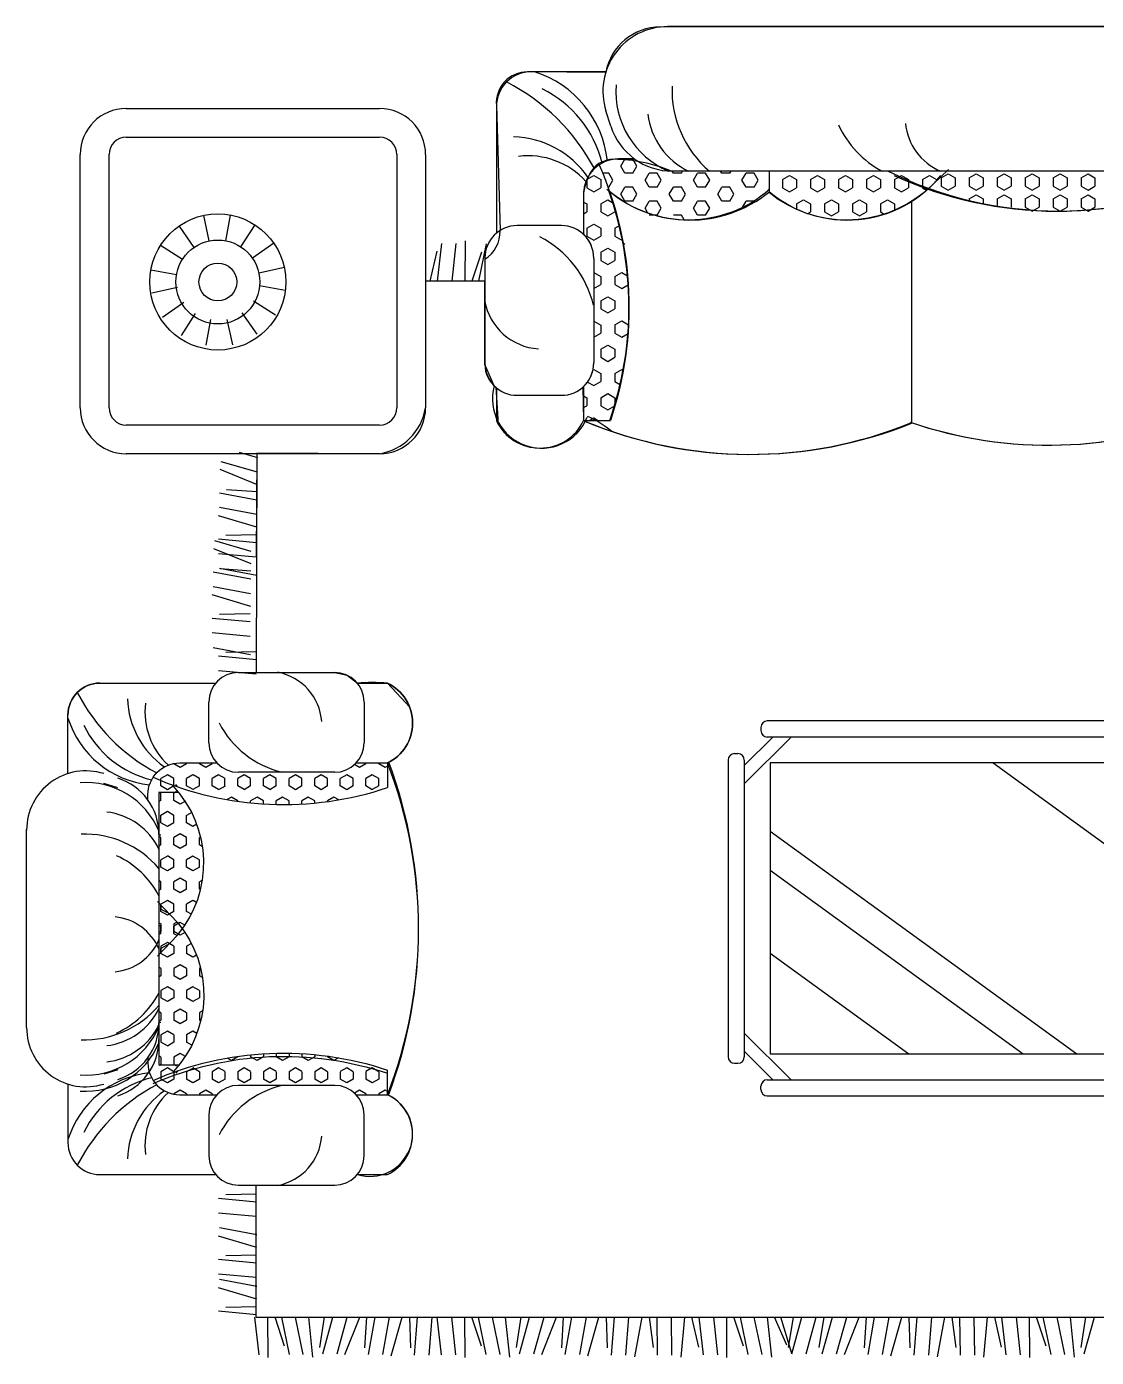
# Model space of a CAD drawing. Header units: inches. Extents: x -0.4 to 42.1, y 14 to 38.8.
# Drawn here: x 30.533 to 32.246, y 18.109 to 20.24 of the extents above; entities that cross this region are included whole.
import ezdxf

# ---------------------------------------------------------------- set-up
doc = ezdxf.new("R2010")
doc.units = ezdxf.units.IN
doc.header["$MEASUREMENT"] = 0
doc.layers.add('02', color=2, linetype='Continuous')
doc.layers.add('8', color=8, linetype='Continuous')
pattern_1 = [(270, (38.03757896488064, 41.13809175655869), (0.0223979108530048, -1.406096412444357e-17), [0.01293143985704881, -0.02586287971409762]), (29.99999999999996, (38.03757896488064, 41.13809175655869), (-0.01119895542650238, 0.01939715979040135), [0.0129314398570488, -0.0258628797140976]), (329.9999999999999, (38.03757896488064, 41.12516031670775), (0.01119895542650241, 0.01939715979040134), [0.01293143985704881, -0.02586287971409762])]

msp = doc.modelspace()

# ---------------------------------------------------------------- hatches: boundary and pattern name
at = {"layer": '8'}
h = msp.add_hatch(dxfattribs=at)
h.set_pattern_fill('HEX', color=256, scale=0.1034515188563905, angle=270, style=0)
h.set_pattern_definition(pattern_1)
edge = h.paths.add_edge_path()
edge.add_ellipse((31.38979355319866, 19.86978852528073), major_axis=(0.03657563525370364, 0.03657563525370359), ratio=0.9999999999999839, start_angle=-44.99999999999491, end_angle=1.800154931377286)
edge.add_line((31.42520217019596, 19.90749507687388), (31.42520217019596, 19.97236521752011))
edge.add_ellipse((31.48106599021235, 19.97236521753466), major_axis=(0.03950168607399623, 0.03950168607399621), ratio=0.9999999999999599, start_angle=78.52602307700278, end_angle=135.0000000000066, ccw=False)
edge.add_ellipse((30.92790041449011, 19.79080780192844), major_axis=(0.4030204918184034, -0.4030204918184039), ratio=0.9999999999999974, start_angle=386.424996976153, end_angle=428.59404361447423, ccw=False)
edge.add_line((31.46816695858256, 19.60925038635132), (31.42520217019596, 19.60925038635132))
edge.add_line((31.42520217019596, 19.60925038635132), (31.42520217019596, 19.66381650214707))
edge.add_ellipse((31.38979355319866, 19.70152305374022), major_axis=(0.03657563525370008, -0.03657563525370015), ratio=0.9999999999998384, start_angle=358.1998450686202, end_angle=405.0000000000116)
edge.add_line((31.44151931260244, 19.70152305374022), (31.44151931260244, 19.86978852526618))
h = msp.add_hatch(dxfattribs=at)
h.set_pattern_fill('HEX', color=256, scale=0.1034515188563905, angle=270, style=0)
h.set_pattern_definition(pattern_1)
edge = h.paths.add_edge_path()
edge.add_line((31.72273632655383, 20.00873207142677), (32.00640014050991, 20.00873207142677))
edge.add_line((32.00640014050991, 20.00873207142677), (31.97243617071767, 19.97642210629811))
edge.add_ellipse((31.84610226288901, 20.12694998707257), major_axis=(0.1389584455364111, 0.1389584455364109), ratio=0.9999999999999932, start_angle=186.1147697831452, end_angle=265.0058111391143, ccw=False)
edge.add_line((31.72273632655383, 19.97398023533269), (31.72273632655383, 20.00873207142677))
h = msp.add_hatch(dxfattribs=at)
h.set_pattern_fill('HEX', color=256, scale=0.1, angle=180, style=0)
h.set_pattern_definition([(90, (10.1552968372544, -40.05599292921734), (-0.02051112798947368, 1.162057638797622e-17), [0.0118421052631579, -0.02368421052631579]), (209.9999999999999, (10.1552968372544, -40.05599292921734), (0.01025556399473683, -0.01776315789915825), [0.01184210526315789, -0.02368421052631578]), (149.9999999999999, (10.1552968372544, -40.04415082395617), (-0.01025556399473685, -0.01776315789915825), [0.01184210526315789, -0.02368421052631578])])
edge = h.paths.add_edge_path()
edge.add_ellipse((30.87255178628952, 19.09355901158806), major_axis=(0.03349453174041825, 0.03349453174041825), ratio=0.9999999999996257, start_angle=178.1998450686725, end_angle=225.0000000000183, ccw=False)
edge.add_line((30.83802160578312, 19.0611331894218), (30.77861607614436, 19.0611331894218))
edge.add_ellipse((30.77861607614436, 19.00997529468832), major_axis=(0.0361740942796491, 0.03617409427964907), ratio=0.9999999999999016, start_angle=44.99999999999719, end_angle=101.4739769231208)
edge.add_ellipse((30.94487923411184, 19.51654262582115), major_axis=(0.369070354120059, -0.3690703541200592), ratio=0.9999999999999898, start_angle=291.4059563855149, end_angle=333.5750030238607)
edge.add_line((31.11114239184649, 19.02178772194411), (31.11114239184649, 19.0611331894218))
edge.add_line((31.11114239184649, 19.0611331894218), (31.06117288388309, 19.0611331894218))
edge.add_ellipse((31.0266427034931, 19.09355901158806), major_axis=(0.03349453174041155, -0.03349453174041155), ratio=0.9999999999999781, start_angle=315.0000000002683, end_angle=361.8001549313359, ccw=False)
edge.add_line((31.0266427034931, 19.04619059052884), (30.87255178652235, 19.04619059052884))
h = msp.add_hatch(dxfattribs=at)
h.set_pattern_fill('HEX', color=256, scale=0.1, angle=180, style=0)
h.set_pattern_definition([(90, (10.1552968372544, -39.83062621786276), (-0.02051112798947368, 1.162057638797622e-17), [0.0118421052631579, -0.02368421052631579]), (209.9999999999999, (10.1552968372544, -39.83062621786276), (0.01025556399473683, -0.01776315789915825), [0.01184210526315789, -0.02368421052631578]), (149.9999999999999, (10.1552968372544, -39.81878411258704), (-0.01025556399473685, -0.01776315789915825), [0.01184210526315789, -0.02368421052631578])])
edge = h.paths.add_edge_path()
edge.add_line((30.7453127382742, 19.01402979383811), (30.7453127382742, 18.75426160240413))
edge.add_line((30.7453127382742, 18.75426160240413), (30.77490093667989, 18.78536447343167))
edge.add_ellipse((30.63705340916754, 18.90105610962592), major_axis=(0.1272526924640996, -0.1272526924640996), ratio=0.999999999999981, start_angle=4.994188860913181, end_angle=83.88523021686552)
edge.add_line((30.77713710609355, 19.01402979383811), (30.74531273804137, 19.01402979383811))
h = msp.add_hatch(dxfattribs=at)
h.set_pattern_fill('HEX', color=256, scale=0.1, angle=180, style=0)
h.set_pattern_definition([(270, (10.1552968372544, 77.42170380217821), (-0.02051112798947368, 1.413238215397357e-17), [0.0118421052631579, -0.02368421052631579]), (150, (10.1552968372544, 77.42170380217821), (0.01025556399473685, 0.01776315789915824), [0.01184210526315789, -0.02368421052631578]), (209.9999999999999, (10.1552968372544, 77.4098616969025), (-0.01025556399473683, 0.01776315789915826), [0.01184210526315789, -0.02368421052631578])])
edge = h.paths.add_edge_path()
edge.add_line((30.7453127382742, 18.57704779047735), (30.7453127382742, 18.83681598191133))
edge.add_line((30.7453127382742, 18.83681598191133), (30.77490093667989, 18.80571311088379))
edge.add_ellipse((30.63705340916754, 18.69002147468955), major_axis=(0.1272526924640996, 0.1272526924640996), ratio=0.9999999999999809, start_angle=276.1147697831334, end_angle=355.00581113908623, ccw=False)
edge.add_line((30.77713710609355, 18.57704779047735), (30.74531273804137, 18.57704779047735))
h = msp.add_hatch(dxfattribs=at)
h.set_pattern_fill('HEX', color=256, scale=0.1, angle=180, style=0)
h.set_pattern_definition([(270, (10.1552968372544, 77.6470705135328), (-0.02051112798947368, 1.413238215397357e-17), [0.0118421052631579, -0.02368421052631579]), (150, (10.1552968372544, 77.6470705135328), (0.01025556399473685, 0.01776315789915824), [0.01184210526315789, -0.02368421052631578]), (209.9999999999999, (10.1552968372544, 77.63522840827163), (-0.01025556399473683, 0.01776315789915826), [0.01184210526315789, -0.02368421052631578])])
edge = h.paths.add_edge_path()
edge.add_ellipse((30.87255178628952, 18.4975185727274), major_axis=(0.03349453174041867, -0.03349453174041869), ratio=0.9999999999996447, start_angle=134.999999999999, end_angle=181.8001549313447)
edge.add_line((30.83802160578312, 18.52994439489366), (30.77861607614436, 18.52994439489366))
edge.add_ellipse((30.77861607614436, 18.58110228962714), major_axis=(0.03617409427965156, -0.03617409427965156), ratio=0.9999999999998905, start_angle=258.5260230768848, end_angle=315.00000000000387, ccw=False)
edge.add_ellipse((30.94487923411184, 18.07453495849431), major_axis=(0.3690703541200574, 0.3690703541200573), ratio=0.9999999999999909, start_angle=26.42499697613721, end_angle=68.5940436144869, ccw=False)
edge.add_line((31.11114239184649, 18.56928986237135), (31.11114239184649, 18.52994439489366))
edge.add_line((31.11114239184649, 18.52994439489366), (31.06117288388309, 18.52994439489366))
edge.add_ellipse((31.0266427034931, 18.4975185727274), major_axis=(0.03349453174041483, -0.03349453174041486), ratio=0.9999999999999492, start_angle=88.19984506866658, end_angle=134.9999999999955)
edge.add_line((31.0266427034931, 18.54488699378662), (30.87255178652235, 18.54488699378662))

# ---------------------------------------------------------------- linework, layer by layer
at = {"layer": '02'}
for p, q in [((33.30886547807135, 20.24006636273798), (31.54828818588981, 20.23957386747161)), ((33.30371424559966, 20.24019469175646), (31.55960476705336, 20.24019469175646)), ((31.46065957825163, 20.16694360935462), (31.33530851923392, 20.16755477580982)), ((31.46095295580567, 20.16788858817408), (31.34140643993856, 20.16788858817408)), ((30.6929210280487, 20.10915403336212), (31.09845098205374, 20.10915403336212)), ((31.28554261968934, 20.11202476798308), (31.28554261968934, 19.90939723629372)), ((31.28558514783622, 20.11420415973798), (31.29151488495522, 19.91372646669724)), ((31.46887248362878, 20.08075781315374), (31.46104190758892, 20.10531739576645)), ((30.6929210280487, 20.06307108405263), (31.09845098205374, 20.06307108405263)), ((30.61918830922336, 19.62989136056085), (30.61918830922336, 20.03542131447857)), ((30.6652712584892, 19.62989136056085), (30.6652712584892, 20.03542131447857)), ((31.12610075161324, 20.03542131447857), (31.12610075161324, 19.62989136056085)), ((31.17218370087908, 20.03542131447857), (31.17218370087908, 19.62989136056085)), ((31.50698826000557, 20.02822903771112), (31.48106599021235, 20.02822903771112)), ((31.48485324047038, 20.01648406735722), (31.49131896048316, 20.02768302278519)), ((31.49131895559372, 20.00528509803216), (31.48485323558093, 20.01648405346014)), ((31.50425040982195, 20.02768301163842), (31.49131897002922, 20.02768301163842)), ((31.51071611539924, 20.01648405346014), (31.50425039538645, 20.02768300888811)), ((31.5042504002759, 20.00528511192924), (31.51071612028868, 20.01648406735722)), ((31.97243617083409, 19.97642210629811), (32.00932199093045, 20.01151163103741)), ((31.46545609021091, 20.00528510078248), (31.45596340512389, 20.00528510078248)), ((31.47192179578819, 19.99408614260419), (31.46545607577541, 20.00528509803216)), ((31.46545608066485, 19.98288720108785), (31.47192180067764, 19.99408615651582)), ((31.50425040982195, 20.00528510078248), (31.49131897002922, 20.00528510078248)), ((31.52364756008142, 19.99408615650127), (31.53011327986137, 20.00528511192924)), ((31.53011327520476, 19.98288718719077), (31.52364755519197, 19.99408614261874)), ((31.543044729433, 20.00528510078248), (31.53011328964026, 20.00528510078248)), ((31.54951043501028, 19.99408614261874), (31.5430447149975, 20.00528509803216)), ((31.54304471988694, 19.9828872010733), (31.54951043966689, 19.99408615650127)), ((33.29865509997585, 20.00876920092951), (31.56589348711536, 20.00874356208469)), ((31.5689075948158, 20.00528509804672), (31.56691673309074, 20.00873337134935)), ((33.29588366955981, 20.00873207142677), (31.56743534309321, 20.00873207142677)), ((31.58183904904404, 20.00528510078248), (31.5689076092513, 20.00528510078248)), ((31.58183903949798, 20.00528511192924), (31.58382914242798, 20.00873207142677)), ((31.60770191419401, 19.98288718720532), (31.60123619441406, 19.99408614261874)), ((31.60123619907067, 19.99408615650127), (31.60770191908346, 20.00528511191469)), ((31.62063336865508, 20.00528510078248), (31.60770192862951, 20.00528510078248)), ((31.62709907399953, 19.99408614261874), (31.62063335421958, 20.00528509804672)), ((31.62063335910902, 19.9828872010733), (31.62709907888898, 19.99408615650127)), ((31.64649623380506, 20.00528509804672), (31.64450612295882, 20.00873207142677)), ((31.65942768803329, 20.00528510078248), (31.64649624824056, 20.00528510078248)), ((31.65942767848724, 20.00528511191469), (31.66141778165006, 20.00873207142677)), ((31.6852905534161, 19.98288718720532), (31.67882483340331, 19.9940861426333)), ((31.67882483829276, 19.99408615648672), (31.68529055830554, 20.00528511191469)), ((31.69822200764434, 20.00528510078248), (31.6852905678516, 20.00528510078248)), ((31.70468771322162, 19.9940861426333), (31.69822199320884, 20.00528509806127)), ((31.69822199809828, 19.98288720105875), (31.70468771811106, 19.99408615648672)), ((31.72273632655383, 20.00762084890839), (31.72209476194807, 20.00873207142677)), ((31.72273632655383, 19.97398023533269), (31.72273632655383, 20.00873207142677)), ((31.99771408182101, 19.99783675099416), (31.99771408182101, 19.98490531112866)), ((31.99771408508063, 19.99783674769087), (32.00891304066867, 20.00430246761634)), ((32.00891303601206, 20.00430246633578), (32.02011199136727, 19.9978367464103)), ((32.02011199253143, 19.99783675099416), (32.02011199253143, 19.98490531112866)), ((32.04250990231053, 19.9978367464103), (32.05370885766574, 20.00430246633578)), ((32.04250989881807, 19.99783674971359), (32.04250989881807, 19.98490530984809)), ((32.05370885324196, 20.00430246505521), (32.06490780859717, 19.99783674512974)), ((32.06490780976132, 19.99783674971359), (32.06490780976132, 19.98490530984809)), ((32.08730572396421, 19.9978367464103), (32.09850467931942, 20.00430246633578)), ((32.08730572070458, 19.99783674971359), (32.08730572070458, 19.98490530984809)), ((32.09850467489564, 20.00430246505521), (32.10970363025085, 19.99783674512974)), ((32.109703631415, 19.99783674971359), (32.109703631415, 19.98490530984809)), ((32.13210154235826, 19.99783674971359), (32.13210154235826, 19.98490530984809)), ((32.13210154561789, 19.9978367464103), (32.14330050120593, 20.00430246633578)), ((32.14330049654932, 20.00430246505521), (32.15449945190453, 19.99783674512974)), ((32.15449945306868, 19.99783674971359), (32.15449945306868, 19.98490530984809)), ((32.17689736401194, 19.99783674971359), (32.17689736401194, 19.98490530984809)), ((32.1768973675044, 19.9978367464103), (32.18809632285961, 20.00430246633578)), ((32.18809631820299, 20.00430246505521), (32.19929527379104, 19.99783674512974)), ((32.19929527495519, 19.99783674971359), (32.19929527495519, 19.98490530984809)), ((32.22169318915807, 19.99783674639575), (32.23289214451329, 20.00430246632122)), ((32.22169318566561, 19.99783674971359), (32.22169318566561, 19.98490530984809)), ((32.23289213985667, 20.00430246505521), (32.24409109544472, 19.99783674512974)), ((32.24409109660887, 19.99783674971359), (32.24409109660887, 19.98490530984809)), ((31.42530058421658, 19.9756797127523), (31.42520217019596, 19.90819615225)), ((31.42520217019596, 19.97236521753466), (31.42520217019596, 19.90749507687388)), ((31.46678678416179, 19.97642168669363), (31.46260667969004, 19.97955945665699)), ((31.46545609021091, 19.98288718992653), (31.46451623835133, 19.98288718992653)), ((31.48485324047038, 19.97168824565988), (31.49131896048316, 19.98288720108785)), ((31.49131895559372, 19.96048927633483), (31.48485323558093, 19.9716882317628)), ((31.50425040982195, 19.98288718992653), (31.49131897002922, 19.98288718992653)), ((31.51071611539924, 19.9716882317628), (31.50425039538645, 19.98288718719077)), ((31.5042504002759, 19.96048929023191), (31.51071612028868, 19.97168824565988)), ((31.543044729433, 19.98288718992653), (31.53011328964026, 19.98288718992653)), ((31.5689075948158, 19.96048927634938), (31.56244187480302, 19.9716882317628)), ((31.56244187969246, 19.97168824564533), (31.56890759947241, 19.9828872010733)), ((31.58183904904404, 19.98288718992653), (31.5689076092513, 19.98288718992653)), ((31.58830475438849, 19.9716882317628), (31.58183903460854, 19.98288718719077)), ((31.58183903949798, 19.96048929023191), (31.58830475927794, 19.97168824564533)), ((31.62063336865508, 19.98288718992653), (31.60770192862951, 19.98288718992653)), ((31.64649623380506, 19.96048927634938), (31.6400305140251, 19.97168823177735)), ((31.64003051868172, 19.97168824564533), (31.6464962386945, 19.9828872010733)), ((31.65942768803329, 19.98288718992653), (31.64649624824056, 19.98288718992653)), ((31.66589339361058, 19.97168823177735), (31.65942767359779, 19.98288718720532)), ((31.65942767848724, 19.96048929021736), (31.66589339850002, 19.97168824564533)), ((31.69822200764434, 19.98288718992653), (31.6852905678516, 19.98288718992653)), ((31.72121647167483, 19.97791897564121), (31.72273632655383, 19.98055144181517)), ((31.99771408065685, 19.98490530654481), (32.00891303601206, 19.97843958660478)), ((32.00891304066867, 19.9784395878999), (32.02011199602389, 19.98490530782538)), ((32.04250989765391, 19.98490530526424), (32.05370885324196, 19.97843958532421)), ((32.04250990231053, 19.96425042869332), (32.05370885766574, 19.97071614863335)), ((32.05370885324196, 19.97071614733823), (32.06490780859717, 19.96425042741275)), ((32.05370885766574, 19.97843958661933), (32.06490781325378, 19.98490530654481)), ((32.08730571954042, 19.98490530526424), (32.09850467489564, 19.97843958533877)), ((32.08730572396421, 19.96425042869332), (32.09850467931942, 19.97071614861879)), ((32.09850467489564, 19.97071614735278), (32.10970363025085, 19.96425042741275)), ((32.09850467931942, 19.97843958660478), (32.10970363490746, 19.98490530654481)), ((32.1321015411941, 19.98490530526424), (32.14330049654932, 19.97843958532421)), ((32.13210154561789, 19.96425042869332), (32.14330050120593, 19.97071614863335)), ((32.14330050120593, 19.97843958661933), (32.15449945656114, 19.98490530654481)), ((32.14330049654932, 19.97071614733823), (32.15449945190453, 19.96425042741275)), ((32.17689736284778, 19.98490530526424), (32.18809631820299, 19.97843958533877)), ((32.1768973675044, 19.96425042869332), (32.18809632285961, 19.97071614861879)), ((32.18809632285961, 19.97843958660478), (32.19929527821482, 19.98490530654481)), ((32.18809631820299, 19.97071614735278), (32.19929527379104, 19.96425042741275)), ((32.22169318450146, 19.98490530527879), (32.23289213985667, 19.97843958533877)), ((32.22169318915807, 19.96425042869332), (32.23289214451329, 19.97071614861879)), ((32.23289214451329, 19.97843958660478), (32.2440910998685, 19.98490530653025)), ((32.23289213985667, 19.97071614735278), (32.24409109544472, 19.96425042742731)), ((31.50425040982195, 19.96048927908514), (31.49131897002922, 19.96048927908514)), ((31.52364756008142, 19.94929033480394), (31.53011327986137, 19.96048929023191)), ((31.52815596181431, 19.94148153170345), (31.52364755519197, 19.94929032090686)), ((31.543044729433, 19.96048927908514), (31.53011328964026, 19.96048927908514)), ((31.54951043501028, 19.94929032092141), (31.5430447149975, 19.96048927634938)), ((31.54304471988694, 19.93809137937597), (31.54951043966689, 19.94929033480394)), ((31.58183904904404, 19.96048927908514), (31.5689076092513, 19.96048927908514)), ((31.60770191419401, 19.93809136549344), (31.60123619441406, 19.94929032092141)), ((31.6012361993035, 19.94929033480394), (31.60770191908346, 19.96048929023191)), ((31.62063336865508, 19.96048927908514), (31.60770192862951, 19.96048927908514)), ((31.62709907399953, 19.94929032092141), (31.62063335421958, 19.96048927634938)), ((31.62063335910902, 19.93809137937597), (31.62709907888898, 19.94929033478939)), ((31.65942768803329, 19.96048927908514), (31.64649624824056, 19.96048927908514)), ((31.67948034223632, 19.95042570078322), (31.68529055830554, 19.96048929021736)), ((31.69756985413374, 19.96048927908514), (31.6852905678516, 19.96048927908514)), ((31.95022028362841, 19.96028164292902), (31.95022028362841, 19.60612527172298)), ((32.04250989881807, 19.96425043199661), (32.04250989881807, 19.96079305631092)), ((32.06490780976132, 19.96425043199661), (32.06490780976132, 19.95601934534016)), ((32.08730572070458, 19.96425043199661), (32.08730572070458, 19.95131899214566)), ((32.109703631415, 19.96425043199661), (32.109703631415, 19.95131899214566)), ((32.13210154235826, 19.96425043199661), (32.13210154235826, 19.95131899214566)), ((32.1321015411941, 19.95131898754726), (32.14330049654932, 19.94485326762178)), ((32.14330050120593, 19.94485326890235), (32.15449945656114, 19.95131898882783)), ((32.15449945306868, 19.96425043199661), (32.15449945306868, 19.95131899214566)), ((32.17689736401194, 19.96425043199661), (32.17689736401194, 19.95131899214566)), ((32.17689736284778, 19.95131898754726), (32.18809631820299, 19.94485326762178)), ((32.18809632285961, 19.94485326890235), (32.19929527821482, 19.95131898882783)), ((32.19929527495519, 19.96425043199661), (32.19929527495519, 19.95131899214566)), ((32.22169318450146, 19.95131898756181), (32.23289213985667, 19.94485326763634)), ((32.22169318566561, 19.96425043199661), (32.22169318566561, 19.95131899214566)), ((32.23289214451329, 19.94485326890235), (32.2440910998685, 19.95131898882783)), ((32.24409109660887, 19.96425043199661), (32.24409109660887, 19.95131899214566)), ((30.81656619910614, 19.93780605002057), (30.82538939481133, 19.89695932108252)), ((30.85908030909018, 19.938502889145), (30.85160051243843, 19.89738894156863)), ((31.543044729433, 19.9380913682292), (31.53011328964026, 19.9380913682292)), ((31.58183904904404, 19.9380913682292), (31.5689076092513, 19.9380913682292)), ((31.58618998135903, 19.93055530448719), (31.58183903460854, 19.93809136549344)), ((31.62063336865508, 19.9380913682292), (31.60770192862951, 19.9380913682292)), ((31.64744625640565, 19.9380913682292), (31.64649624824056, 19.9380913682292)), ((30.77755495211573, 19.92089280912869), (30.80133788827338, 19.88653184305103)), ((30.89862489378543, 19.92287723906729), (30.87598083614835, 19.8877552986708)), ((31.38979355319866, 19.92151428469906), (31.31880978359372, 19.92151428469906)), ((30.74798567643852, 19.89033805409081), (30.7831076167477, 19.86769399645373)), ((30.92917964891062, 19.89330796337554), (30.8948186827311, 19.86952502718878)), ((31.1975074848579, 19.89316708354845), (31.19079059762412, 19.83265633751971)), ((31.22074614143462, 19.8931672160873), (31.21402870798015, 19.83265633751971)), ((31.23532341401556, 19.89699688577484), (31.23488493035079, 19.83265633751971)), ((31.2694556371262, 19.89225460548578), (31.25701725254298, 19.83265633751971)), ((31.48921971981877, 19.88965956616839), (31.49131896048316, 19.89329555769318)), ((31.19018276808315, 19.88048405030377), (31.17923134895505, 19.83265633751971)), ((31.26166290794031, 19.8792264841507), (31.24621476446741, 19.83265633751971)), ((31.26708402418994, 19.86978852528073), (31.26708402418994, 19.70152305374022)), ((31.26708402418994, 19.86772737738311), (31.26713897757695, 19.69913936237963)), ((30.73236002637536, 19.85079346936645), (30.77347397389353, 19.8433136726856)), ((30.94609288968609, 19.85429671622505), (30.90524616073349, 19.84547352069449)), ((30.73385706734375, 19.81412539630064), (30.77470379629635, 19.82294859183121)), ((30.94758993065448, 19.81762864315924), (30.90647598313631, 19.8251084398401)), ((31.26713897757695, 19.69913936237963), (31.26708402418994, 19.83265633751971)), ((30.75077030811922, 19.77511414915016), (30.78513127429874, 19.79889708533692)), ((30.93196428059132, 19.77808405843489), (30.89684234028214, 19.80072811607197)), ((30.78132506324441, 19.74554487344385), (30.80396912088149, 19.7806668138549)), ((30.90239500491412, 19.74752930338245), (30.87861206875646, 19.78189026947466)), ((30.82086964793966, 19.72991922336614), (30.82834944459141, 19.77103317095707)), ((30.8633837579237, 19.73061606249057), (30.85456056221851, 19.77146279142862)), ((31.28223414839708, 19.66494741848537), (31.26713897757695, 19.69913936237963)), ((31.28460191147865, 19.66272388286989), (31.28853261265435, 19.60361606126053)), ((31.28554261968934, 19.66191434274178), (31.28554261968934, 19.60925038635132)), ((31.31880978359372, 19.64979729430734), (31.38979355319866, 19.64979729430734)), ((31.4238720576232, 19.66261020589836), (31.42520217019596, 19.60960923806515)), ((31.42520217019596, 19.66381650214707), (31.42520217019596, 19.60925038635132)), ((31.42520217019596, 19.60960923806515), (31.46699191005432, 19.60925038635132)), ((31.42520217019596, 19.60925038635132), (31.46816695858256, 19.60925038635132)), ((31.09845098205374, 19.60224159097224), (30.6929210280487, 19.60224159097224)), ((31.09845098205374, 19.55615864166275), (30.6929210280487, 19.55615864166275)), ((30.84415580336467, 19.54410949990079), (30.90263440534004, 19.52717009463622)), ((30.87366431001105, 19.55861075366947), (30.90290344533974, 19.55014082399821)), ((30.90219864602664, 19.55706728372416), (30.90104125840121, 19.2059315837435)), ((31.09845098205374, 19.55615864166275), (30.90219864602664, 19.55706728372416)), ((30.84278541993813, 19.53142138103822), (30.90240069296674, 19.50721564527003)), ((30.85332855144047, 19.4992704329673), (30.90226617250123, 19.49573024356896)), ((30.84228811650069, 19.49385677211494), (30.90211182883472, 19.48255233077025)), ((30.83995764567048, 19.45761260320824), (30.90160387758629, 19.43918326485828)), ((30.8420160145452, 19.4706486058024), (30.90184001372659, 19.45934464798875)), ((30.83415848090776, 19.41737820192457), (30.89263708288313, 19.40043879666)), ((30.84068600581491, 19.41994773775905), (30.90131338736505, 19.4143810892022)), ((30.85241019776554, 19.42600537465869), (30.9014627417037, 19.42713303212468)), ((30.83278809748122, 19.40469008304744), (30.89240337050983, 19.38048434729381)), ((30.84041363750116, 19.39671276534891), (30.90104125840121, 19.39114662539605)), ((30.8420160145452, 19.37295932534134), (30.90184001372659, 19.36165536752769)), ((30.84333122898356, 19.37253913497652), (30.89226885004432, 19.36899894559274)), ((30.83229079404378, 19.36712547413872), (30.89211450637781, 19.35582103279403)), ((30.82996032321357, 19.33088130523202), (30.89160655512937, 19.31245196688205)), ((30.83201869208829, 19.34391730781163), (30.89184269126968, 19.33261335001253)), ((30.83068868335799, 19.29321643978283), (30.89131606467531, 19.28764979122598)), ((30.84241287530863, 19.29927407666792), (30.89146541924679, 19.30040173414845)), ((30.83041631481142, 19.26998146735814), (30.8910439359443, 19.26441532741983)), ((30.83201869208829, 19.24622802735057), (30.89184269126968, 19.23492406955147)), ((30.84068600581491, 19.23253619396228), (30.90131338736505, 19.22696954539088)), ((30.85241019776554, 19.23859383084737), (30.9014627417037, 19.23972148831335)), ((30.84041363750116, 19.20930122153759), (30.90104125840121, 19.20373508158473)), ((30.87255178628952, 19.2059315837435), (31.0266427034931, 19.2059315837435)), ((31.0266427034931, 19.2059315837435), (31.04665144606956, 19.20149820117904)), ((31.04665144606956, 19.20149820117904), (31.06291480692567, 19.18902792626277)), ((30.65072133931794, 19.18902792626277), (30.83627968285696, 19.18902792626277)), ((31.06291480692567, 19.18902792626277), (31.11114239184649, 19.18902792626277)), ((31.11114239184649, 19.18902792626277), (31.14678991962687, 19.15027644507454)), ((30.82518336530307, 19.09355901158806), (30.82518336530307, 19.15856316268428)), ((31.07401112447956, 19.15856316268428), (31.07401112447956, 19.09355901158806)), ((30.59956344454081, 19.04411094896595), (30.59956344454081, 19.13787003151474)), ((31.70901919626163, 19.11811728690036), (31.70901919626163, 19.1129404102724)), ((33.14788695289285, 19.12847104012717), (31.71937294937202, 19.12847104012717)), ((31.75738552123771, 19.1025866570456), (31.68253760509656, 19.02773874068616)), ((31.72810068474614, 19.1025866570456), (31.68253760509656, 19.05702357717773)), ((33.14788695289285, 19.1025866570456), (31.71937294937202, 19.1025866570456)), ((31.66700697508172, 19.07610506582232), (31.67218385175333, 19.07610506582232)), ((30.77861607614436, 19.0611331894218), (30.83802160578312, 19.0611331894218)), ((31.06117288399951, 19.0611331894218), (31.11114239184649, 19.0611331894218)), ((31.11114239184649, 19.0611331894218), (31.11114239184649, 19.02178772194411)), ((31.11292970790059, 19.0620203922047, 0.3248110668483353), (31.11292970790059, 19.05686411638844, 0.3248110668483353)), ((31.65665322197133, 19.06575131258096), (31.65665322197133, 18.59067308000913)), ((31.68253760509656, 19.06575131258096), (31.68253760509656, 18.59067308000913)), ((32.08111544562966, 19.0611716440947), (32.72252319245131, 18.59525274849539)), ((30.74846933856138, 19.02427022868169), (30.74846933856138, 19.03296325738875)), ((31.0266427034931, 19.04619059052884), (30.87255178628952, 19.04619059052884)), ((30.67935438970567, 19.02114162975731), (30.65686368760185, 19.02831256408927)), ((30.72745818136723, 19.00195362352342), (30.72745818136723, 19.00997529468832)), ((30.7463303520763, 19.01402979383811), (30.7453127382742, 19.01461731356203)), ((30.77713710609355, 19.01402979383811), (30.7453127382742, 19.01402979383811)), ((30.7453127382742, 19.01286973759516), (30.7453127382742, 18.57820784672031)), ((30.7587249051267, 19.01834918928607), (30.74846934112252, 19.02427024192393)), ((30.7689804563252, 19.0242702374856), (30.75872489232102, 19.01834918484774)), ((30.76898046656975, 19.02427022868169), (30.76898046656975, 19.02513090819803)), ((30.77353016244711, 19.01542161747448), (30.77111945305483, 19.01402979383811)), ((30.77490132073403, 19.02305163136434), (30.7720278741745, 19.02687960703433)), ((30.53334835175888, 18.63730809354847), (30.53334835175888, 18.95437356942084)), ((30.74846933856138, 18.94557023229236), (30.7453127382742, 18.94557023229236)), ((31.7239526180038, 18.95208149447381), (32.21518129347355, 18.59525274849539)), ((31.7239526180038, 18.88943080998824), (32.128933161539, 18.59525274849539)), ((30.77490093656347, 18.80571311088379), (30.74276732657568, 18.83949169770158)), ((30.77490093656347, 18.78536447343167), (30.74276732657568, 18.75158588661388)), ((31.7239526180038, 18.75673583439884), (31.94625848116816, 18.59525274849539)), ((30.74846933856138, 18.64550735202311), (30.7453127382742, 18.64550735202311)), ((31.75738552123771, 18.55383773555905), (31.68253760509656, 18.62868565191848)), ((30.72745818136723, 18.58912396077749), (30.72745818136723, 18.58110228962714)), ((31.72810068474614, 18.55383773555905), (31.68253760509656, 18.59940081542691)), ((30.67935438970567, 18.56993595455815), (30.65686368760185, 18.56276502021165)), ((30.7463303520763, 18.57704779047735), (30.7453127382742, 18.57646027075343)), ((30.77713710609355, 18.57704779047735), (30.7453127382742, 18.57704779047735)), ((30.7587249051267, 18.57272839502939), (30.74846934112252, 18.56680734239153)), ((30.74846933856138, 18.56680735563377), (30.74846933856138, 18.55811432692672)), ((30.7689804563252, 18.56680734682987), (30.75872489232102, 18.57272839946772)), ((30.76898046656975, 18.56680735563377), (30.76898046656975, 18.56594667611744)), ((30.77353016244711, 18.57565596684099), (30.77111945305483, 18.57704779047735)), ((30.77490132073403, 18.56802595295112), (30.7720278741745, 18.56419797728113)), ((31.11114239184649, 18.52994439489366), (31.11114239184649, 18.56928986237135)), ((31.66700697508172, 18.58031932676777), (31.67218385175333, 18.58031932676777)), ((30.59956344454081, 18.54696663534951), (30.59956344454081, 18.45320755280072)), ((31.0266427034931, 18.54488699378662), (30.87255178628952, 18.54488699378662)), ((31.70901919626163, 18.53830710570428), (31.70901919626163, 18.54348398231769)), ((31.71937294937202, 18.55383773555905), (33.14788695289285, 18.55383773555905)), ((30.77861607614436, 18.52994439489366), (30.83802160578312, 18.52994439489366)), ((31.06117288399951, 18.52994439489366), (31.11114239184649, 18.52994439489366)), ((31.11292970790059, 18.52905719211076, 0.3248110668483353), (31.11292970790059, 18.53421346791247, 0.3248110668483353)), ((31.71937294937202, 18.52795335247747), (33.14788695289285, 18.52795335247747)), ((30.82518336530307, 18.4975185727274), (30.82518336530307, 18.43251442163119)), ((31.07401112447956, 18.43251442163119), (31.07401112447956, 18.4975185727274)), ((30.65072133931794, 18.40204965805269), (30.83627968285696, 18.40204965805269)), ((31.06291480692567, 18.40204965805269), (31.11114239184649, 18.40204965805269)), ((30.85241019776554, 18.37021239285632), (30.9014627417037, 18.37134005032231)), ((30.87255178628952, 18.38514600057197), (31.0266427034931, 18.38514600057197)), ((30.90104125840121, 18.17367016240705), (30.90104125840121, 18.38514600057197)), ((30.84068600581491, 18.36415475597123), (30.90131338736505, 18.35858810739983)), ((30.84041363750116, 18.34091978354654), (30.90104125840121, 18.33535364359368)), ((30.8420160145452, 18.31716634352442), (30.90184001372659, 18.30586238572532)), ((30.83995764567048, 18.30413034094481), (30.90160387758629, 18.28570100259485)), ((30.84068600581491, 18.26646547551018), (30.90131338736505, 18.26089882693877)), ((30.85241019776554, 18.27252311238071), (30.9014627417037, 18.27365076986125)), ((30.84041363750116, 18.24323050308549), (30.90104125840121, 18.23766436313263)), ((30.83995764567048, 18.2214700003281), (30.90160387758629, 18.20304066199269)), ((30.8420160145452, 18.23450600292226), (30.90184001372659, 18.22320204512316)), ((30.84068600581491, 18.18380513489346), (30.90131338736505, 18.17823848633661)), ((30.85241019776554, 18.18986277177855), (30.9014627417037, 18.19099042925909)), ((30.90562523789236, 18.11315928382492), (30.89890780443789, 18.17367016240705)), ((30.92020251070612, 18.10932961413737), (30.91976402680853, 18.17367016240705)), ((30.94654200439804, 18.12710001576152), (30.93109386092515, 18.17367016240705)), ((30.95433473381677, 18.11407189442643), (30.94189634900072, 18.17367016240705)), ((30.97639766339676, 18.11407181442), (30.96395872211547, 18.17367016240705)), ((30.9918339117849, 18.10966263365508), (30.98528145537243, 18.17367016240705)), ((31.00263479984828, 18.12519821618143), (31.01024361866989, 18.17367016240705)), ((31.0074752550991, 18.11499751139882), (31.0237290850328, 18.17367016240705)), ((31.03044801791662, 18.11499718530495), (31.04670138987244, 18.17367016240705)), ((31.0431513158092, 18.11377549266426), (31.0666572077153, 18.17367016240705)), ((31.07517658317925, 18.12469443670516), (31.07814339715519, 18.17367016240705)), ((31.08071917276361, 18.11371816095589), (31.09132221391888, 18.17367016240705)), ((31.10392893412613, 18.11371787987109), (31.11453148843252, 18.17367016240705)), ((31.11698814928063, 18.11181232327754), (31.13469425430053, 18.17367016240705)), ((31.14844737206117, 18.12463418896759), (31.1467453134665, 18.17367016240705)), ((31.15464190141761, 18.11298174511858), (31.15949813117736, 18.17367016240705)), ((31.17787847020195, 18.11298151158944), (31.18273418843278, 18.17367016240705)), ((31.1975074848579, 18.11315941636376), (31.19079059762412, 18.17367016240705)), ((31.22074614143462, 18.11315928382492), (31.21402870798015, 18.17367016240705)), ((31.23532341401556, 18.10932961413737), (31.23488493035079, 18.17367016240705)), ((31.26166290794031, 18.12710001576152), (31.24621476446741, 18.17367016240705)), ((31.2694556371262, 18.11407189442643), (31.25701725254298, 18.17367016240705)), ((31.29151856693902, 18.11407181442), (31.27907962565773, 18.17367016240705)), ((31.30695481509433, 18.10966263365508), (31.3004023589147, 18.17367016240705)), ((31.31775570339055, 18.12519821618143), (31.32536452221216, 18.17367016240705)), ((31.32259615864136, 18.11499751139882), (31.33884998834224, 18.17367016240705)), ((31.34556892145888, 18.11499718530495), (31.36182229341471, 18.17367016240705)), ((31.35827221935147, 18.11377549266426), (31.38177811125756, 18.17367016240705)), ((31.39029748672151, 18.12469443670516), (31.39326430069746, 18.17367016240705)), ((31.39584007630588, 18.11371816095589), (31.40644311746114, 18.17367016240705)), ((31.4190498376684, 18.11371787987109), (31.42965239197479, 18.17367016240705)), ((31.4321090528229, 18.11181232327754), (31.4498151578428, 18.17367016240705)), ((31.46356827560344, 18.12463418896759), (31.46186621700877, 18.17367016240705)), ((31.46976280495987, 18.11298174511858), (31.4746190344868, 18.17367016240705)), ((31.49299937351138, 18.11298151158944), (31.49785509197504, 18.17367016240705)), ((31.50718506895469, 18.11040934807197), (31.51893103802108, 18.17367016240705)), ((31.5369045185344, 18.12501801860735), (31.53054900145621, 18.17367016240705)), ((31.54369488898196, 18.11279493298598), (31.54276032843159, 18.17367016240705)), ((31.56674783098974, 18.11279474912253), (31.56581273935267, 18.17367016240705)), ((31.58148510246069, 18.10957927258669), (31.58716456223742, 18.17367016240705)), ((31.60964207122565, 18.12584244959389), (31.59869065209755, 18.17367016240705)), ((31.6169667880004, 18.11315941636376), (31.61024990076662, 18.17367016240705)), ((31.64020544457712, 18.11315928382492), (31.63348801088982, 18.17367016240705)), ((31.65478271715806, 18.10932961413737), (31.65434423349329, 18.17367016240705)), ((31.68112221084998, 18.12710001576152), (31.66567406760992, 18.17367016240705)), ((31.68891494026871, 18.11407189442643), (31.67647655568549, 18.17367016240705)), ((31.71097786984869, 18.11407181442), (31.69853892880024, 18.17367016240705)), ((31.72641411823684, 18.10966263365508), (31.7198616620572, 18.17367016240705)), ((31.75069760255979, 18.12877932838846), (31.73089263569095, 18.17367016240705)), ((31.75888777249024, 18.11552410363611), (31.74084053425581, 18.17367016240705)), ((31.75355738754847, 18.12519821618143), (31.76116620637008, 18.17367016240705)), ((31.75839784303212, 18.11499751139882), (31.77465167273299, 18.17367016240705)), ((31.78137060584963, 18.11499718530495), (31.79762397757263, 18.17367016240705)), ((31.80258519299791, 18.12519821618143), (31.81019401181952, 18.17367016240705)), ((31.80742564824873, 18.11499751139882), (31.8236794779496, 18.17367016240705)), ((31.83039841106624, 18.11499718530495), (31.84665178278924, 18.17367016240705)), ((31.84310170895883, 18.11377549266426), (31.86660760086493, 18.17367016240705)), ((31.87512697632888, 18.12469443670516), (31.87809379030482, 18.17367016240705)), ((31.88066956568041, 18.11371816095589), (31.89127260683567, 18.17367016240705)), ((31.90387932704293, 18.11371787987109), (31.91448188134932, 18.17367016240705)), ((31.91693854219743, 18.11181232327754), (31.93464464745016, 18.17367016240705)), ((31.9483977652108, 18.12463418896759), (31.94669570661613, 18.17367016240705)), ((31.95459229433441, 18.11298174511858), (31.95944852409416, 18.17367016240705)), ((31.97782886311875, 18.11298151158944), (31.98268458158241, 18.17367016240705)), ((31.99201455856205, 18.11040934807197), (32.00376052739561, 18.17367016240705)), ((32.02173400814176, 18.12501801860735), (32.01537849106357, 18.17367016240705)), ((32.02852437835649, 18.11279493298598), (32.02758981803895, 18.17367016240705)), ((32.0515773205971, 18.11279474912253), (32.05064222896003, 18.17367016240705)), ((32.06631459206805, 18.10957927258669), (32.07199405184478, 18.17367016240705)), ((32.09447156083301, 18.12584244959389), (32.08352014147208, 18.17367016240705)), ((32.10179627737493, 18.11315941636376), (32.09507939037398, 18.17367016240705)), ((32.12503493395165, 18.11315928382492), (32.11831750049718, 18.17367016240705)), ((32.13961220676542, 18.10932961413737), (32.13917372286782, 18.17367016240705)), ((32.16595170045734, 18.12710001576152), (32.15050355698445, 18.17367016240705)), ((32.17374442987607, 18.11407189442643), (32.16130604506002, 18.17367016240705)), ((32.19580735945605, 18.11407181442), (32.1833684184076, 18.17367016240705)), ((32.2112436078442, 18.10966263365508), (32.20469115166456, 18.17367016240705)), ((32.22204449590758, 18.12519821618143), (32.22965331472919, 18.17367016240705)), ((32.22688495139123, 18.11499751139882), (32.2431387810921, 18.17367016240705))]:
    msp.add_line(p, q, dxfattribs=at)
for points in [[(31.26708402418994, 19.83265633751971), (31.17218370087908, 19.83265633751971)], [(30.90219230791086, 19.55615864166275), (30.90104125840121, 19.39114662539605)], [(30.90104125840121, 18.17367016240705), (34.0906235296698, 18.17367016240705), (34.0906235296698, 18.32679339919223)]]:
    msp.add_lwpolyline(points, dxfattribs=at)
msp.add_lwpolyline([(31.7239526180038, 19.0611716440947), (31.7239526180038, 18.59525274849539), (33.14330728426107, 18.59525274849539), (33.14330728426107, 19.0611716440947)], close=True, dxfattribs=at)
for radius in [0.1089747043790442, 0.06718590152595627, 0.03023915018754046]:
    msp.add_circle((30.83957487744742, 19.83128803786922), radius, dxfattribs=at)
for centre, radius, start, end in [((31.55960476705336, 20.13674317290524), 0.1034515188563905, 90, 197.6843592216233), ((31.54832270093725, 20.15035501680204), 0.08921885734260246, 90.02216543183302, 169.2845565092818), ((31.33506658421361, 20.11793358442474), 0.0496217811732679, 89.72064869185478, 184.3102437633882), ((31.29648198494219, 20.00783427301603), 0.1677332303221076, 5.986848051094587, 72.5960050925484), ((31.15158607442395, 19.85855574180123), 0.329283378923687, 27.93070007942176, 62.8383517129561), ((31.28053389563688, 19.97907273337869), 0.1793597750145636, 13.73261600826077, 64.03300577667888), ((31.61512393019625, 20.13638294456569), 0.1383776567335161, 175.6961124542376, 247.0950256397002), ((31.73853411855639, 20.13909408195859), 0.1717907755138974, 178.026971161541, 229.3621941248309), ((30.6929210280487, 20.03542131447857), 0.07373271889400845, 90, 180), ((31.09845098205374, 20.03542131447857), 0.07373271889400845, 0, 90), ((31.64372207088859, 20.113554093525), 0.1163489836969544, 186.6133987876623, 244.2802782410751), ((31.56743534309321, 20.11218359029253), 0.1034515188563905, 197.6843592216233, 270), ((31.97816327544392, 20.14918602408243), 0.1591406738173572, 204.5778417144036, 241.9548466975261), ((32.03344065723472, 20.09438254208753), 0.09326139630088656, 185.5734849308716, 246.6920469780291), ((30.6929210280487, 20.03542131447857), 0.0276497695852549, 90, 180), ((31.09845098205374, 20.03542131447857), 0.02764976958525317, 0, 90), ((31.30746849583925, 19.91149814469491), 0.1525368674771297, 35.17065536500518, 87.8362542294768), ((31.33621400366069, 19.90813320443367), 0.1252223064355864, 42.25711156165222, 97.03950482263143), ((31.47336557581552, 19.98428161057045), 0.04345465273558895, 89.61818719827619, 156.123182010544), ((31.47204716158562, 19.78644000381273), 0.241300652386771, 67.11276823524155, 89.61818719827619), ((31.54932715189175, 19.95065683643434), 0.1265256253016149, 156.123182010544, 168.5934597065295), ((31.84722920255267, 20.12367648062746), 0.1932443995242131, 229.8924054410658, 320.9627774349153), ((32.18628622549117, 20.56183804304264), 0.6169796558765973, 243.6983405673184, 296.3016594326816), ((32.18272144095504, 20.56372404170206), 0.6190194259291696, 245.1615982713277, 294.7643250318292), ((30.94666672432327, 19.79111747515372), 0.5511931937082791, 340.7341607741811, 19.75912872570346), ((31.59502924982921, 20.1325076477845), 0.202095291042788, 230.1042704180579, 309.1915608725901), ((31.31880978359372, 19.86978852528073), 0.05172575942819524, 90, 180), ((31.23892408567012, 19.91217093391269), 0.05261379907532219, 302.3588079395407, 1.694202935153665), ((31.27887931144328, 19.75523779628957), 0.1667959993949525, 13.46518244202173, 62.79792502240562), ((31.38979355319866, 19.86978852528073), 0.05172575942819524, 0, 90), ((31.38622047570066, 19.86897384425201), 0.05529884220429029, 359.9750214087771, 45.17628379534622), ((222.2210824597115, 19.78577773237003), 190.7795812768877, 179.9750214087771, 180.0249785912229), ((31.35947092510292, 19.8183531270809), 0.09441184873747467, 190.5500207583798, 265.9463102767061), ((31.31880978359372, 19.70152305374022), 0.05172575942819524, 180, 270), ((31.31387083376289, 19.69915459519352), 0.04673185877943197, 180.0186762571543, 231.2211379997796), ((31.38979355319866, 19.70152305374022), 0.05172575942819524, 270, 0), ((31.3874264504248, 19.70258214624873), 0.05409286730692752, 312.3579264942898, 0.02497859122288338), ((31.35794026641638, 19.64380446220848), 0.07860305906935686, 164.3961889050235, 338.3315780241336), ((30.6929210280487, 19.62989136056085), 0.07373271889400845, 180, 270), ((30.6929210280487, 19.62989136056085), 0.02764976958525317, 180, 270), ((31.09845098205374, 19.62989136056085), 0.07373271889400845, 270, 0), ((31.08359560793729, 19.64474673445902), 0.08982500943477217, 279.5193837107244, 350.4806162200585), ((31.09845098205374, 19.62989136056085), 0.02764976958525145, 270, 0), ((31.69146720859685, 20.23869138739638), 0.6834420564379406, 247.070750425533, 292.2471636282767), ((31.69279528576412, 20.24521345169733), 0.6899731147741015, 247.4287297706076, 292.0419456341157), ((31.36245653968767, 19.46107765967126), 0.1696369208310302, 50.52782828608648, 65.95074070272673), ((32.16942865615242, 20.25343554524106), 0.6834420564379406, 251.1183309443614, 292.2471636282767), ((32.17062834980429, 20.26092934486615), 0.6909220494895841, 251.2253034753686, 292.021572422854), ((30.87255178628952, 19.15856316268428), 0.04736842105263158, 90, 180), ((30.9196543060662, 19.12132728464012), 0.08645866687684318, 4.053689752353119, 79.44997921119165), ((31.0266427034931, 19.15856316268428), 0.04736842105263158, 0, 90), ((30.65072133931794, 19.13787003151474), 0.05115789473683177, 90, 180), ((31.08702859938608, 18.79895279166913), 0.3908197610393702, 86.4625721848105, 93.53742781518949), ((31.08051352207081, 19.12508055783501), 0.07090411552516733, 295.5930219146728, 64.40697808532725), ((30.88283832887651, 19.31170007477731), 0.3015447991661251, 207.1616482467687, 242.0692998777617), ((30.83435575342269, 19.16894906913904), 0.1396872785354916, 182.1637458047512, 234.8293446072644), ((30.83743723369667, 19.14262506094046), 0.1146736752054192, 172.960495107874, 227.7428884643203), ((30.74613490681627, 19.17901008468862), 0.1536035114079879, 197.4039948673154, 264.0131519858342), ((30.77247359631115, 19.19361471925031), 0.1642506448762554, 205.9669942087681, 256.2673839264252), ((30.97745284954549, 19.1951299225223), 0.152745232096639, 207.2020749138237, 256.5348175818419), ((31.71937294937202, 19.11811728690036), 0.01035375323554789, 90, 180), ((30.87255178628952, 19.09355901158806), 0.04736842105263158, 180, 270), ((31.0266427034931, 19.09355901158806), 0.04736842105263158, 270, 0), ((31.71937294937202, 19.1129404102724), 0.01035375323554789, 180, 270), ((31.66700697508172, 19.06575131258096), 0.01035375323554789, 90, 180), ((31.67218385175333, 19.06575131258096), 0.01035375323554789, 0, 90), ((30.42914306772404, 18.79553879215773), 0.7318903347399071, 338.7223208147799, 21.27767918521992), ((30.39301079702095, 18.79659522719549), 0.7680233320670866, 339.6138033184438, 20.24528064536195), ((30.62808519396463, 18.95376949076699), 0.09473684210526316, 72.3156408240246, 180), ((30.62841507680246, 18.90292721947872), 0.1267208288653329, 22.90497432919213, 94.3038874903175), ((30.65057589606845, 18.94659855643504), 0.09473684210526316, 0, 72.3156408240246), ((30.64932084297293, 18.87673816419947), 0.1065478343813153, 25.71972175369377, 83.38660125856104), ((30.62593232355544, 18.78991301097658), 0.157319252099076, 40.63780590791086, 91.97302886264917), ((30.61669051884205, 18.7801198156415), 0.1457347852851639, 28.04515333229738, 65.42215829684464), ((30.66687739761078, 18.72949895813172), 0.08540512767278413, 23.30795305941299, 84.42651506581048), ((30.66687739761078, 18.8118294212657), 0.08540512767278413, 275.5734849341895, 336.692046940587), ((30.61669051884205, 18.76120856375592), 0.1457347852851639, 294.5778417031553, 331.9548466677026), ((30.62593232355544, 18.77519306299319), 0.157319252099076, 268.0269711373378, 319.3621940920891), ((30.64932084297293, 18.71433942011599), 0.1065478343813153, 276.6133987414389, 334.2802782463062), ((30.62808519396463, 18.63730809354847), 0.09473684210526316, 180, 287.6843591759754), ((30.62841507680246, 18.68815036483675), 0.1267208288653329, 265.6961125096825, 337.0950256708079), ((30.64932084297293, 18.68836790975574), 0.1065478343813153, 276.6133987414389, 334.2802782463062), ((30.65057589606845, 18.64447902788043), 0.09473684210526316, 287.6843591759754, 0), ((30.62841507680246, 18.6621788544765), 0.1267208288653329, 265.6961125096825, 337.0950256708079), ((30.65057589606845, 18.61850751752018), 0.09473684210526316, 287.6843591759754, 0), ((31.66700697508172, 18.59067308000913), 0.01035375323554789, 180, 270), ((31.67218385175333, 18.59067308000913), 0.01035375323554789, 270, 0), ((30.74613490681627, 18.41206749962685), 0.1536035114079879, 95.9868480141658, 162.5960051326845), ((30.88283832887651, 18.27937750953815), 0.3015447991661251, 117.9307001222383, 152.8383517532312), ((30.77247359631115, 18.39746286506515), 0.1642506448762554, 103.7326160735747, 154.0330057912319), ((30.87255178628952, 18.4975185727274), 0.04736842105263158, 90, 180), ((30.97745284954549, 18.39594766179316), 0.152745232096639, 103.4651824181581, 152.7979250861763), ((31.0266427034931, 18.4975185727274), 0.04736842105263158, 0, 90), ((31.71937294937202, 18.54348398231769), 0.01035375323554789, 90, 180), ((30.83435575342269, 18.42212851517643), 0.1396872785354916, 125.1706553927356, 177.8362541952488), ((30.83743723369667, 18.448452523375), 0.1146736752054192, 132.2571115356797, 187.039504892126), ((31.08300108396911, 18.46749135737291), 0.0684549087897705, 252.9369740403627, 64.27524729320375), ((31.71937294937202, 18.53830710570428), 0.01035375323554789, 180, 270), ((30.9196543060662, 18.46975029967534), 0.08645866687684318, 280.5500207888084, 355.9463102476469), ((30.65072133931794, 18.45320755280072), 0.05115789473683177, 180, 270), ((30.87255178628952, 18.43251442163119), 0.04736842105263158, 180, 270), ((31.0266427034931, 18.43251442163119), 0.04736842105263158, 270, 0)]:
    msp.add_arc(centre, radius, start, end, dxfattribs=at)
for centre, major_axis, ratio, start_param, end_param in [((31.34140643993856, 20.11202476798308), (0.03950168607399792, -0.03950168607399797), 0.9999999999999482, 2.356194490192364, 3.926990816987267), ((31.48106599021235, 19.97236521753466), (0.03950168607399792, -0.03950168607399797), 0.9999999999999482, 2.356194490192319, 3.926990816987222), ((31.35537239494265, 19.64269675250789), (0.05474877586806883, -0.05474877586806891), 0.9999999999999719, 4.37367331483996, 6.621900972724426), ((30.94487923411184, 19.51654262582115), (0.3690703541200583, -0.3690703541200584), 0.9999999999999909, 5.085993398850229, 5.821982105116441), ((30.63705340916754, 18.90105610962592), (0.127252692464099, -0.127252692464099), 0.9999999999999579, 0.08716503908940064, 1.537374403545938), ((30.77861607614436, 18.58110228962714), (0.03617409427965214, -0.03617409427965215), 0.9999999999998413, 3.926990816987321, 5.497787143782059), ((31.08051352207081, 18.46599702648045), (0.05013678090188304, 0.05013678090188303), 0.9999999999999336, 4.373673314838431, 6.62190097272301), ((30.65072133931794, 18.45320755280072), (0.03617409427965194, -0.03617409427965197), 0.9999999999998341, 3.926990816987373, 5.497787143782153)]:
    msp.add_ellipse(centre, major_axis=major_axis, ratio=ratio, start_param=start_param, end_param=end_param, dxfattribs=at)
at = {"layer": '02', "extrusion": (0, 0, -1)}
for centre, major_axis, ratio, start_param, end_param in [((30.92790041449011, 19.79080780192844), (0.4030204918184035, -0.4030204918184036), 0.9999999999999974, -1.19719190832916, -0.4612032020634116), ((31.59312019221948, 20.12694998707257), (0.1389584455364116, 0.1389584455364114), 0.9999999999999979, 1.635951536424427, 3.054424293092057), ((31.84610226288901, 20.12694998707257), (0.138958445536411, 0.138958445536411), 0.9999999999999931, 1.657961365883813, 3.034869787872414), ((30.65072133931794, 19.13787003151474), (0.03617409427964956, 0.03617409427964956), 0.9999999999999131, 3.926990816987211, 5.497787143781972), ((31.08051352207081, 19.12508055783501), (0.05013678090188294, -0.05013678090188293), 0.9999999999999407, 4.373673314838397, 6.621900972723102), ((30.77861607614436, 19.00997529468832), (0.03617409427965005, 0.03617409427965002), 0.9999999999998872, 3.926990816987347, 5.497787143782155), ((30.63705340916754, 18.69002147468955), (0.127252692464099, 0.127252692464099), 0.9999999999999579, 0.08716503908935871, 1.537374403545899), ((30.94487923411184, 18.07453495849431), (0.3690703541200565, 0.3690703541200564), 0.9999999999999909, 5.085993398850184, 5.821982105116454), ((30.94487923411184, 18.06942981841376), (0.3690703541200565, 0.3690703541200564), 0.9999999999999909, 5.085993398850183, 5.821982105116438)]:
    msp.add_ellipse(centre, major_axis=major_axis, ratio=ratio, start_param=start_param, end_param=end_param, dxfattribs=at)

doc.saveas('drawing.dxf')
